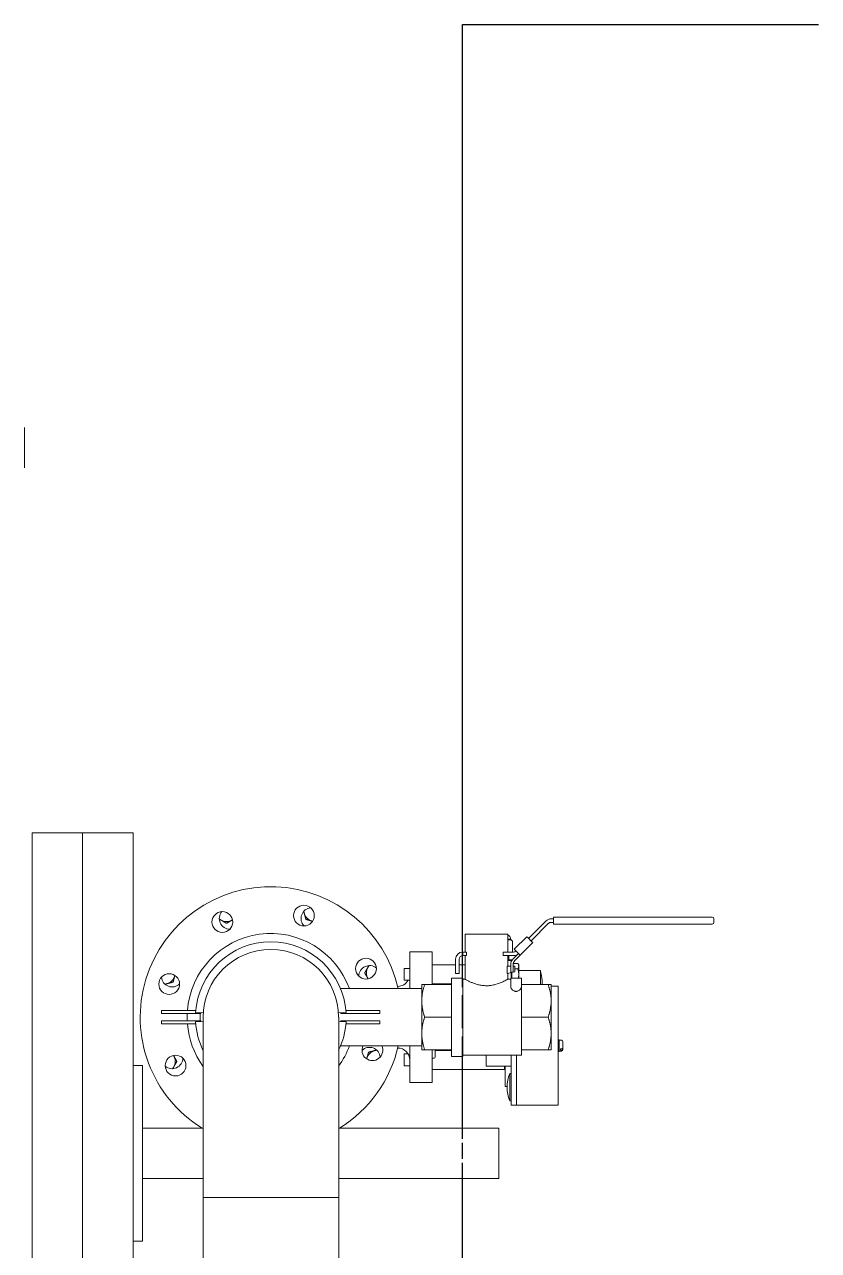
# Model space of a CAD drawing. Header units: millimetres. Extents: x 0 to 100323, y 0 to 59400.
# Drawn here: x 25449 to 26118, y 45707 to 46741 of the extents above; entities that cross this region are included whole.
import ezdxf

# ---------------------------------------------------------------- set-up
doc = ezdxf.new("R2010")
doc.units = ezdxf.units.MM
doc.header["$LTSCALE"] = 100
doc.linetypes.add('DASHED', pattern=[0.2067, 0.1654, -0.0413])
doc.layers.add('Hidden', color=7, linetype='DASHED', lineweight=25)
doc.layers.add('Visible', color=7, linetype='Continuous', lineweight=25)
doc.layers.add('P_Biomass (BM)', color=150, linetype='Continuous', lineweight=18, true_color=0x007fff)

msp = doc.modelspace()

# ---------------------------------------------------------------- linework, layer by layer
at = {"layer": 'Hidden', "ltscale": 0.057156}
msp.add_line((25818, 45955.9), (25818, 45958.9), dxfattribs=at)
at = {"layer": 'Hidden', "ltscale": 1.678412}
msp.add_line((25818, 45860), (25818, 45948.1), dxfattribs=at)
at = {"layer": 'Hidden', "ltscale": 0.809396}
msp.add_line((25818, 45768), (25818, 45810.5), dxfattribs=at)
at = {"layer": 'P_Biomass (BM)'}
for p, q in [((25449.1, 46367), (25449.1, 46401)), ((25455.6, 46059.3), (25459.6, 46059.3)), ((25455.6, 46059.3), (25455.6, 44874.5)), ((25494.1, 46059.3), (25459.6, 46059.3)), ((25494.1, 46059.3), (25498.1, 46059.3)), ((25498.1, 46059.3), (25502.1, 46059.3)), ((25498.1, 46059.3), (25498.1, 44874.5)), ((25536.6, 46059.3), (25502.1, 46059.3)), ((25536.6, 46059.3), (25540.6, 46059.3)), ((25540.6, 46059.3), (25540.6, 45863.3)), ((25873.8, 45970.4), (25888.5, 45985.2)), ((25892.8, 45986.9), (25894.8, 45986.9)), ((25894.8, 45988.4), (26026.3, 45988.4)), ((25894.8, 45988.4), (25894.8, 45986.9)), ((25894.8, 45983.9), (25894.8, 45986.9)), ((26028.4, 45988.4), (26026.3, 45988.4)), ((26029.9, 45983.9), (26029.9, 45986.9)), ((25856.3, 45974), (25820.3, 45974)), ((25820.3, 45974), (25820.3, 45958.9)), ((25856.3, 45974), (25856.3, 45958.9)), ((25875.9, 45968.3), (25890.6, 45983.1)), ((25892.8, 45983.9), (25894.8, 45983.9)), ((25894.8, 45983.9), (25894.8, 45982.4)), ((26026.3, 45982.4), (25894.8, 45982.4)), ((26026.3, 45982.4), (26028.4, 45982.4)), ((25856.3, 45969.8), (25858.6, 45969.8)), ((25858.6, 45969.8), (25860.3, 45968.1)), ((25860.3, 45958.9), (25860.3, 45968.1)), ((25860.3, 45968.1), (25860.3, 45968.1)), ((25860.3, 45958.9), (25860.3, 45968.1)), ((25861.7, 45961.2), (25872.3, 45971.8)), ((25877.3, 45966.9), (25866.7, 45956.3)), ((25873.4, 45970.8), (25872.3, 45971.8)), ((25876.2, 45967.9), (25873.4, 45970.8)), ((25877.3, 45966.9), (25876.2, 45967.9)), ((25773.6, 45959), (25773.6, 45941.1)), ((25792.6, 45959), (25773.6, 45959)), ((25792.6, 45931.5), (25792.6, 45959)), ((25821.6, 45958.9), (25818.3, 45958.9)), ((25818.3, 45955.9), (25818.3, 45958.9)), ((25821.6, 45955.9), (25818.3, 45955.9)), ((25820.3, 45955.9), (25820.3, 45936)), ((25821.6, 45958.9), (25821.6, 45955.9)), ((25852.5, 45955.9), (25852.5, 45958.9)), ((25852.5, 45958.9), (25861, 45958.9)), ((25852.5, 45955.9), (25861, 45955.9)), ((25856.3, 45955.9), (25856.3, 45946.9)), ((25857.1, 45952.3), (25857.1, 45955.9)), ((25865.3, 45957.7), (25860.8, 45953.2)), ((25861.7, 45961.2), (25862.8, 45960.2)), ((25866.7, 45956.3), (25862.2, 45951.8)), ((25862.8, 45960.2), (25865.6, 45957.3)), ((25865.6, 45957.3), (25866.7, 45956.3)), ((25769.1, 45935.1), (25769.1, 45945.1)), ((25773.6, 45945.1), (25769.1, 45945.1)), ((25792.6, 45948.1), (25812.3, 45948.1)), ((25812.3, 45940.9), (25812.3, 45952.9)), ((25815.3, 45952.9), (25815.3, 45940.9)), ((25815.3, 45948.1), (25820.3, 45948.1)), ((25858.7, 45946.9), (25855.8, 45946.9)), ((25855.8, 45946.9), (25855.8, 45940.8)), ((25860, 45952.3), (25856.3, 45952.3)), ((25856.3, 45951.9), (25856.9, 45951.8)), ((25856.3, 45951.8), (25859.1, 45951.8)), ((25858.7, 45948.2), (25858.7, 45942)), ((25859.1, 45950.6), (25859.1, 45951.8)), ((25860.7, 45948.2), (25860.7, 45942)), ((25862.2, 45946.9), (25860.7, 45946.9)), ((25860.9, 45949.3), (25864.8, 45949.3)), ((25862.2, 45942.2), (25862.2, 45946.9)), ((25862.2, 45944.7), (25864.8, 45944.7)), ((25865.5, 45948.1), (25864.8, 45949.3)), ((25865.5, 45947), (25865.5, 45948.1)), ((25865.5, 45940.1), (25865.5, 45947)), ((25865.5, 45943.3), (25883.8, 45943.3)), ((25883.8, 45931.5), (25883.8, 45943.3)), ((25773.6, 45935.1), (25769.1, 45935.1)), ((25773.6, 45928.2), (25773.6, 45941.1)), ((25808.8, 45871), (25808.8, 45937)), ((25808.8, 45937), (25818.3, 45937)), ((25815.3, 45940.9), (25812.3, 45940.9)), ((25818.3, 45871), (25818.3, 45937)), ((25818.3, 45936), (25820.3, 45936)), ((25855.8, 45940.8), (25862.2, 45942.2)), ((25856.3, 45940.9), (25856.3, 45936)), ((25856.3, 45936), (25858.8, 45936)), ((25860.7, 45942), (25858.7, 45942)), ((25867.8, 45937), (25858.8, 45937)), ((25858.8, 45929.8), (25858.8, 45937)), ((25859.1, 45937), (25859.1, 45941.6)), ((25859.7, 45940.1), (25859.7, 45941.7)), ((25859.7, 45937), (25859.7, 45940.1)), ((25865.5, 45937), (25865.5, 45940.1)), ((25867.8, 45929.8), (25867.8, 45937)), ((25885.2, 45934.8), (25885.2, 45931.5)), ((25715.4, 45928.2), (25783.8, 45928.2)), ((25763.5, 45930), (25763.6, 45930)), ((25783.8, 45917.8), (25783.8, 45931.5)), ((25786.2, 45931.5), (25783.8, 45931.5)), ((25808.8, 45931.5), (25786.2, 45931.5)), ((25792.6, 45932.1), (25808.8, 45932.1)), ((25795.1, 45932.1), (25795.1, 45931.5)), ((25867.8, 45931.5), (25890.3, 45931.5)), ((25867.8, 45929.8), (25867.8, 45872)), ((25892.8, 45931.5), (25890.3, 45931.5)), ((25892.8, 45917.8), (25892.8, 45931.5)), ((25892.8, 45930.1), (25898.6, 45930.1)), ((25898.6, 45930.1), (25898.6, 45829.9)), ((25783.8, 45890.3), (25783.8, 45917.8)), ((25892.8, 45890.3), (25892.8, 45917.8)), ((25564.6, 45907), (25564.6, 45909.5)), ((25564.6, 45909.5), (25593.4, 45909.5)), ((25597.7, 45907), (25564.6, 45907)), ((25593.3, 45908), (25599.6, 45907.6)), ((25599.5, 45904), (25599.5, 45752)), ((25713.7, 45907.6), (25720, 45908)), ((25713.8, 45752), (25713.8, 45904)), ((25748.6, 45907), (25715.6, 45907)), ((25719.9, 45909.5), (25748.6, 45909.5)), ((25748.6, 45909.5), (25748.6, 45907)), ((25808.8, 45904), (25786.2, 45904)), ((25867.8, 45904), (25890.3, 45904)), ((25564.6, 45901), (25564.6, 45898.5)), ((25597.7, 45901), (25564.6, 45901)), ((25564.6, 45898.5), (25593.4, 45898.5)), ((25593.3, 45900), (25599.5, 45900.4)), ((25713.8, 45900.4), (25720, 45900)), ((25748.6, 45901), (25715.6, 45901)), ((25719.9, 45898.5), (25748.6, 45898.5)), ((25748.6, 45898.5), (25748.6, 45901)), ((25783.8, 45876.5), (25783.8, 45890.3)), ((25892.8, 45876.5), (25892.8, 45890.3)), ((25899.6, 45885), (25898.6, 45885)), ((25899.6, 45885), (25899.6, 45875)), ((25899.6, 45884.5), (25901.6, 45884.5)), ((25902.6, 45883.5), (25902.6, 45878.1)), ((25715.4, 45879.9), (25783.8, 45879.9)), ((25763.5, 45878), (25763.6, 45878)), ((25769.1, 45873), (25769.1, 45863)), ((25772.3, 45873), (25769.1, 45873)), ((25773.6, 45866.9), (25773.6, 45879.9)), ((25783.8, 45876.5), (25786.2, 45876.5)), ((25808.8, 45876.5), (25786.2, 45876.5)), ((25792.6, 45849), (25792.6, 45876.5)), ((25795.1, 45876.5), (25795.1, 45870.3)), ((25795.1, 45876), (25808.8, 45876)), ((25801.4, 45876.5), (25801.5, 45876)), ((25804.5, 45876), (25804.5, 45876.5)), ((25808.8, 45871), (25818.3, 45871)), ((25818.3, 45872), (25867.8, 45872)), ((25838.1, 45872), (25838.1, 45862.7)), ((25859.1, 45830), (25859.1, 45872)), ((25863.6, 45829.9), (25863.6, 45872)), ((25867.8, 45876.5), (25890.3, 45876.5)), ((25890.3, 45876.5), (25892.8, 45876.5)), ((25899.6, 45875), (25898.6, 45875)), ((25899.6, 45875.5), (25901.6, 45875.5)), ((25900.8, 45877.4), (25900.8, 45876.3)), ((25900.8, 45877.4), (25901.6, 45877.4)), ((25901.6, 45876.3), (25900.8, 45876.3)), ((25902.6, 45877), (25902.6, 45878.1)), ((25902.6, 45877), (25902.6, 45876.5)), ((25540.6, 45863.3), (25540.6, 45715.3)), ((25540.6, 45863.3), (25548.6, 45863.3)), ((25548.6, 45863.3), (25548.6, 45715.3)), ((25773.6, 45863), (25769.1, 45863)), ((25773.6, 45866.9), (25773.6, 45849)), ((25794.3, 45869.5), (25792.6, 45869.5)), ((25838.1, 45862.7), (25859.1, 45862.7)), ((25853.6, 45860), (25853.6, 45862.7)), ((25854.1, 45860.5), (25853.6, 45860)), ((25854.1, 45845.7), (25854.1, 45862.7)), ((25792.6, 45860), (25853.6, 45860)), ((25857.9, 45833.5), (25857.9, 45856.5)), ((25857.9, 45856.5), (25859.1, 45856.5)), ((25773.6, 45849), (25792.6, 45849)), ((25854.1, 45845.7), (25855.6, 45845.7)), ((25857.9, 45833.5), (25859.1, 45833.5)), ((25859.1, 45830), (25863.6, 45830)), ((25863.6, 45829.9), (25898.6, 45829.9)), ((25548.6, 45810.5), (25599.5, 45810.5)), ((25713.8, 45810.5), (25848.6, 45810.5)), ((25848.6, 45806.5), (25848.6, 45810.5)), ((25848.6, 45806.5), (25848.6, 45772)), ((25548.6, 45768), (25599.5, 45768)), ((25713.8, 45768), (25848.6, 45768)), ((25848.6, 45768), (25848.6, 45772)), ((25599.5, 45752), (25713.8, 45752)), ((25599.5, 45752), (25599.5, 44969.5)), ((25713.8, 45752), (25599.5, 45752)), ((25713.8, 45752), (25713.8, 45220.8)), ((25540.6, 45715.3), (25548.6, 45715.3)), ((25540.6, 45715.3), (25540.6, 44874.5))]:
    msp.add_line(p, q, dxfattribs=at)
for centre in [(25684.5, 45989.6), (25615.8, 45984.2), (25736.8, 45944.9), (25571, 45931.9), (25576.4, 45863.2)]:
    msp.add_circle(centre, 8.75, dxfattribs=at)
for centre, radius, start, end in [((25656.6, 45904), 110, 12.6823, 238.2117), ((25691.1, 45987.2), 9, 94.969, 224.5149), ((25622.2, 45987.2), 9, 139.969, 269.5149), ((25619.3, 45994.1), 9.5, 229.8645, 240), ((25619.3, 45994.1), 9.5, 240, 300), ((25619.3, 45994.1), 9.5, 300, 301.9965), ((25693.9, 45994.1), 9.5, 184.8645, 195), ((25693.9, 45994.1), 9.5, 195, 255), ((25693.9, 45994.1), 9.5, 255, 256.9965), ((25892.8, 45980.9), 6, 90, 135), ((26028.4, 45986.9), 1.5, 0, 90), ((25656.6, 45904), 70.5, 20.0325, 175.5256), ((25892.8, 45980.9), 3, 90, 135), ((26028.4, 45983.9), 1.5, 270, 0), ((25656.6, 45904), 63.5, 3.6004, 176.3996), ((25854.6, 45969.8), 4, 0, 65.0164), ((25656.6, 45904), 57.1, 0, 180), ((25656.6, 45904), 57.1, 0, 180), ((25818.3, 45952.9), 6, 90, 180), ((25818.3, 45952.9), 3, 90, 180), ((25861, 45961.9), 3, 270, 315), ((25861, 45961.9), 6, 270, 315), ((25739.8, 45938.5), 9, 49.969, 179.5149), ((25746.7, 45941.3), 9.5, 150, 210), ((25746.7, 45941.3), 9.5, 139.8645, 150), ((25865.7, 45948.2), 7, 135, 180), ((25865.7, 45948.2), 5, 135, 180), ((25687.5, 45904.8), 200, 8.6269, 11.0905), ((25573.5, 45938.5), 9, 184.969, 314.5149), ((25566.5, 45941.3), 9.5, 285, 345), ((25566.5, 45941.3), 9.5, 345, 346.9965), ((25746.7, 45941.3), 9.5, 210, 211.9965), ((25763.6, 45940), 10, 270, 330.4123), ((25566.5, 45941.3), 9.5, 274.8645, 285), ((25656.6, 45904), 70.5, 177.5611, 182.4389), ((25656.6, 45904), 59.5, 177.1099, 182.8901), ((25656.6, 45904), 59, 176.3996, 177.0854), ((25656.6, 45904), 59, 2.9146, 3.6004), ((25656.6, 45904), 70.5, 184.4744, 215.8417), ((25656.6, 45904), 63.5, 183.6004, 205.8419), ((25656.6, 45904), 59, 182.9146, 183.6004), ((25656.6, 45904), 63.5, 334.1581, 356.3996), ((25656.6, 45904), 59, 356.3996, 357.0854), ((25901.6, 45883.5), 1, 0, 90), ((25566.5, 45866.7), 9.5, 30, 31.9965), ((25566.5, 45866.7), 9.5, 330, 30), ((25656.6, 45904), 70.5, 324.1583, 339.9675), ((25656.6, 45904), 110, 301.7883, 347.3177), ((25742.2, 45876.2), 8.75, 155.0893, 24.9107), ((25739.8, 45869.6), 9, 4.969, 134.5149), ((25746.7, 45866.7), 9.5, 105, 165), ((25746.7, 45866.7), 9.5, 94.8645, 105), ((25763.6, 45868), 10, 0, 90), ((25901.6, 45876.5), 1, 270, 0), ((25573.5, 45869.6), 9, 229.969, 359.5149), ((25566.5, 45866.7), 9.5, 319.8645, 330), ((25746.7, 45866.7), 9.5, 165, 166.9965), ((25794.3, 45870.3), 0.8, 270, 0), ((25885.6, 45845), 30, 157.4597, 202.5403)]:
    msp.add_arc(centre, radius, start, end, dxfattribs=at)
for points, weights in [([(25614.6, 45985.9), (25613.9, 45986.3), (25613.2, 45986.7)], [1, 1.01137553049, 1.01593229098]), ([(25619.3, 45983.1), (25616.8, 45984.6), (25614.6, 45985.9)], [1, 1.0379548493, 1]), ([(25624.1, 45985.9), (25621.9, 45984.6), (25619.3, 45983.1)], [1, 1.0379548493, 1]), ([(25624.4, 45986), (25624.2, 45986), (25624.1, 45985.9)], [1.00444154257, 1.00236858342, 1]), ([(25684.8, 45991.6), (25684.6, 45992.4), (25684.4, 45993.2)], [1, 1.01137553049, 1.01593229098]), ([(25686.2, 45986.4), (25685.4, 45989.2), (25684.8, 45991.6)], [1, 1.0379548493, 1]), ([(25691.5, 45984.9), (25689, 45985.6), (25686.2, 45986.4)], [1, 1.0379548493, 1]), ([(25691.8, 45984.8), (25691.6, 45984.9), (25691.5, 45984.9)], [1.00444154257, 1.00236858342, 1]), ([(25735.7, 45941.3), (25737.2, 45943.9), (25738.5, 45946.1)], [1, 1.0379548493, 1]), ([(25738.5, 45946.1), (25738.9, 45946.8), (25739.3, 45947.5)], [1, 1.01137553049, 1.01593229098]), ([(25865.5, 45947), (25865.5, 45948.1), (25864.8, 45949.3)], [1, 1.0379548493, 1]), ([(25864.8, 45944.7), (25865.5, 45945.9), (25865.5, 45947)], [1, 1.0379548493, 1]), ([(25865.5, 45940.1), (25865.5, 45942.2), (25864.8, 45944.7)], [1, 1.0379548493, 1]), ([(25574.3, 45933.6), (25571.5, 45932.8), (25569, 45932.2)], [1, 1.0379548493, 1]), ([(25575.7, 45938.9), (25575.1, 45936.4), (25574.3, 45933.6)], [1, 1.0379548493, 1]), ([(25575.8, 45939.2), (25575.8, 45939), (25575.7, 45938.9)], [1.00444154257, 1.00236858342, 1]), ([(25738.5, 45936.6), (25737.2, 45938.8), (25735.7, 45941.3)], [1, 1.0379548493, 1]), ([(25738.6, 45936.3), (25738.6, 45936.4), (25738.5, 45936.6)], [1.00444154257, 1.00236858342, 1]), ([(25865.2, 45937), (25865.5, 45938.6), (25865.5, 45940.1)], [1.01646606904, 1.02588097894, 1]), ([(25569, 45932.2), (25568.3, 45932), (25567.5, 45931.8)], [1, 1.01137553049, 1.01593229098]), ([(25783.8, 45917.8), (25783.8, 45924.2), (25786.2, 45931.5)], [1.81878765449, 1.81878765449, 1.68820457608]), ([(25890.3, 45931.5), (25892.8, 45924.2), (25892.8, 45917.8)], [1.68820457608, 1.81878765449, 1.81878765449]), ([(25786.2, 45904), (25783.8, 45911.4), (25783.8, 45917.8)], [1.68820457608, 1.81878765449, 1.81878765449]), ([(25892.8, 45917.8), (25892.8, 45911.4), (25890.3, 45904)], [1.81878765449, 1.81878765449, 1.68820457608]), ([(25783.8, 45890.3), (25783.8, 45896.7), (25786.2, 45904)], [1.81878765449, 1.81878765449, 1.68820457608]), ([(25890.3, 45904), (25892.8, 45896.7), (25892.8, 45890.3)], [1.68820457608, 1.81878765449, 1.81878765449]), ([(25786.2, 45876.5), (25783.8, 45883.9), (25783.8, 45890.3)], [1.68820457608, 1.81878765449, 1.81878765449]), ([(25892.8, 45890.3), (25892.8, 45883.9), (25890.3, 45876.5)], [1.81878765449, 1.81878765449, 1.68820457608]), ([(25574.6, 45871.8), (25574.7, 45871.6), (25574.8, 45871.5)], [1.00444154257, 1.00236858342, 1]), ([(25574.8, 45871.5), (25576, 45869.3), (25577.5, 45866.7)], [1, 1.0379548493, 1]), ([(25737.5, 45869.2), (25738.2, 45871.6), (25738.9, 45874.5)], [1, 1.0379548493, 1]), ([(25738.9, 45874.5), (25741.8, 45875.2), (25744.2, 45875.9)], [1, 1.0379548493, 1]), ([(25744.2, 45875.9), (25745, 45876.1), (25745.8, 45876.3)], [1, 1.01137553049, 1.01593229098]), ([(25574.8, 45862), (25574.4, 45861.3), (25574, 45860.6)], [1, 1.01137553049, 1.01593229098]), ([(25577.5, 45866.7), (25576, 45864.2), (25574.8, 45862)], [1, 1.0379548493, 1]), ([(25737.4, 45868.9), (25737.5, 45869), (25737.5, 45869.2)], [1.00444154257, 1.00236858342, 1])]:
    msp.add_rational_spline(points, weights, degree=2, dxfattribs=at)
for points, knots in [([(25860.3, 45968.1), (25860.2, 45968.2), (25860.1, 45968.2), (25860, 45968.3), (25859.9, 45968.4), (25859.8, 45968.5), (25859.7, 45968.6), (25859.7, 45968.6), (25859.6, 45968.7), (25859.6, 45968.7), (25859.5, 45968.7), (25859.5, 45968.8), (25859.4, 45968.8), (25859.4, 45968.8), (25859.3, 45968.9), (25859.3, 45968.9), (25859.2, 45968.9), (25859.2, 45968.9), (25859.1, 45969), (25859.1, 45969), (25859, 45969), (25859, 45969.1), (25858.9, 45969.1), (25858.9, 45969.1), (25858.8, 45969.1), (25858.8, 45969.1), (25858.7, 45969.2), (25858.6, 45969.2), (25858.6, 45969.2), (25858.5, 45969.2), (25858.5, 45969.2), (25858.4, 45969.2), (25858.4, 45969.3), (25858.3, 45969.3), (25858.3, 45969.3), (25858.2, 45969.3), (25858.2, 45969.3), (25858.1, 45969.3), (25858.1, 45969.3), (25858, 45969.3), (25858, 45969.3), (25857.9, 45969.3), (25857.9, 45969.3), (25857.8, 45969.3), (25857.7, 45969.3), (25857.7, 45969.3), (25857.6, 45969.3), (25857.6, 45969.3), (25857.5, 45969.3), (25857.5, 45969.3), (25857.4, 45969.3), (25857.4, 45969.3), (25857.3, 45969.3), (25857.3, 45969.2), (25857.2, 45969.2), (25857.2, 45969.2), (25857.1, 45969.2), (25857.1, 45969.2), (25857, 45969.2), (25857, 45969.1), (25856.9, 45969.1), (25856.8, 45969.1), (25856.8, 45969.1), (25856.7, 45969.1), (25856.7, 45969), (25856.6, 45969), (25856.6, 45969), (25856.5, 45968.9), (25856.5, 45968.9), (25856.4, 45968.9), (25856.4, 45968.9), (25856.3, 45968.8), (25856.3, 45968.8), (25856.3, 45968.8), (25856.3, 45968.8), (25856.3, 45968.8)], [0, 0, 0, 0, 0.722756, 0.722756, 0.722756, 1.448845, 1.448845, 1.448845, 1.812603, 1.812603, 1.812603, 2.176577, 2.176577, 2.176577, 2.540594, 2.540594, 2.540594, 2.904496, 2.904496, 2.904496, 3.268148, 3.268148, 3.268148, 3.631435, 3.631435, 3.631435, 3.994266, 3.994266, 3.994266, 4.356578, 4.356578, 4.356578, 4.718339, 4.718339, 4.718339, 5.079553, 5.079553, 5.079553, 5.440261, 5.440261, 5.440261, 5.800606, 5.800606, 5.800606, 6.161287, 6.161287, 6.161287, 6.522511, 6.522511, 6.522511, 6.884273, 6.884273, 6.884273, 7.246531, 7.246531, 7.246531, 7.609213, 7.609213, 7.609213, 7.972215, 7.972215, 7.972215, 8.335411, 8.335411, 8.335411, 8.698655, 8.698655, 8.698655, 9.06178, 9.06178, 9.06178, 9.424603, 9.424603, 9.424603, 9.424774, 9.424774, 9.424774, 9.424774]), ([(25856.3, 45936), (25856.3, 45936), (25856.3, 45936), (25856.3, 45936), (25856.3, 45936), (25856.2, 45936), (25856.2, 45936), (25855.9, 45935.8), (25855.4, 45935.5), (25853.7, 45934.6), (25852.4, 45934), (25849.5, 45932.7), (25847.8, 45932.1), (25844.8, 45931.3), (25843.6, 45931), (25841.7, 45930.7), (25841.1, 45930.6), (25840.3, 45930.6), (25839.9, 45930.5), (25839.4, 45930.5), (25839.1, 45930.5), (25838.6, 45930.5), (25838.5, 45930.5), (25838.3, 45930.5), (25837.1, 45930.5), (25835.9, 45930.6), (25833.6, 45930.9), (25832.4, 45931.1), (25830.2, 45931.7), (25829.2, 45932), (25827.2, 45932.7), (25826.3, 45933), (25824.8, 45933.7), (25824, 45934.1), (25822.7, 45934.7), (25822.1, 45935), (25821.2, 45935.5), (25820.9, 45935.7), (25820.4, 45936), (25820.3, 45936), (25820.3, 45936)], [-19.608559, -19.608559, -19.608559, -19.608559, -19.580549, -19.580549, -19.505702, -19.505702, -19.376123, -19.376123, -18.821894, -18.821894, -18.144076, -18.144076, -17.524844, -17.524844, -17.112859, -17.112859, -16.943039, -16.943039, -16.84792, -16.84792, -16.767719, -16.767719, -16.712281, -16.712281, -16.712281, -16.363285, -16.363285, -16.014288, -16.014288, -15.665292, -15.665292, -15.316295, -15.316295, -14.968947, -14.968947, -14.621598, -14.621598, -14.27425, -14.27425, -13.926901, -13.926901, -13.926901, -13.926901]), ([(25867.8, 45929.8), (25867.8, 45929.3), (25867.6, 45928.8), (25867.1, 45927.8), (25866.7, 45927.3), (25865.9, 45926.6), (25865.5, 45926.3), (25864.7, 45926), (25864.4, 45925.9), (25863.9, 45925.8), (25863.6, 45925.7), (25863.3, 45925.7), (25863, 45925.7), (25862.7, 45925.8), (25862.1, 45925.9), (25861.9, 45926), (25861.1, 45926.3), (25860.6, 45926.6), (25859.8, 45927.3), (25859.4, 45927.8), (25858.9, 45928.8), (25858.8, 45929.3), (25858.8, 45929.8)], [-0.795076, -0.795076, -0.795076, -0.795076, -0.56861, -0.56861, -0.342144, -0.342144, -0.171072, -0.171072, -0.085536, -0.085536, 0, 0, 0, 0.085536, 0.085536, 0.171072, 0.171072, 0.342144, 0.342144, 0.56861, 0.56861, 0.795076, 0.795076, 0.795076, 0.795076]), ([(25901.6, 45877.4), (25901.8, 45877.4), (25901.9, 45877.4), (25902.1, 45877.5), (25902.2, 45877.5), (25902.4, 45877.7), (25902.5, 45877.7), (25902.6, 45877.9), (25902.6, 45878), (25902.6, 45878.1)], [0, 0, 0, 0, 0.0368272, 0.0368272, 0.0739214, 0.0739214, 0.1114349, 0.1114349, 0.1495092, 0.1495092, 0.1495092, 0.1495092]), ([(25902.6, 45877), (25902.6, 45876.9), (25902.6, 45876.8), (25902.5, 45876.7), (25902.4, 45876.6), (25902.2, 45876.5), (25902.1, 45876.4), (25901.9, 45876.3), (25901.8, 45876.3), (25901.6, 45876.3)], [0.4504591, 0.4504591, 0.4504591, 0.4504591, 0.4885333, 0.4885333, 0.5260468, 0.5260468, 0.563141, 0.563141, 0.5999682, 0.5999682, 0.5999682, 0.5999682])]:
    msp.add_open_spline(points, degree=3, knots=knots, dxfattribs=at)
at = {"layer": 'Visible'}
for p, q in [((25818, 46740.5), (26118, 46740.5)), ((25818, 45958.9), (25818, 46740.5)), ((25818, 45948.1), (25818, 45955.9)), ((25818, 45810.5), (25818, 45860)), ((25818, 45533.7), (25818, 45768))]:
    msp.add_line(p, q, dxfattribs=at)

doc.saveas('drawing.dxf')
